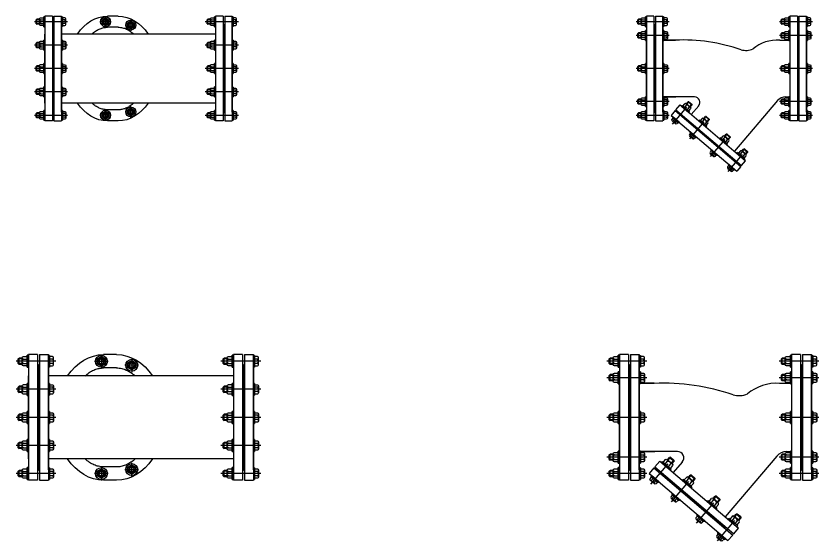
# Model space of a CAD drawing. Header units: millimetres. Extents: x 1218 to 72853, y -34712 to 16286.
# Drawn here: x 60532 to 62160, y 11433 to 12500 of the extents above; entities that cross this region are included whole.
import ezdxf

# ---------------------------------------------------------------- set-up
doc = ezdxf.new("R2010")
doc.units = ezdxf.units.MM
doc.styles.get("Standard").update_dxf_attribs({"font": 'arial.ttf'})

# ---------------------------------------------------------------- blocks, each defined once
blk = doc.blocks.new('bulong M20')
for p, q in [((25876.5, -5633.2, 1381.5), (25876.5, -5642.3, 1381.5)), ((25902.6, -5629.3, 1381.5), (25880.4, -5629.3, 1381.5)), ((25906.5, -5642.3, 1381.5), (25906.5, -5633.2, 1381.5)), ((25872.5, -5642.3, 1381.5), (25910.5, -5642.3, 1381.5)), ((25872.5, -5646.3, 1381.5), (25872.5, -5642.3, 1381.5)), ((25910.5, -5642.3, 1381.5), (25872.5, -5642.3, 1381.5)), ((25910.5, -5646.3, 1381.5), (25872.5, -5646.3, 1381.5)), ((25910.5, -5642.3, 1381.5), (25910.5, -5646.3, 1381.5))]:
    blk.add_line(p, q)
at = {"elevation": 1381.5}
for points in [[(25884.5, -5633.2), (25884.5, -5642.3)], [(25898.5, -5633.2), (25898.5, -5642.3)]]:
    blk.add_lwpolyline(points, dxfattribs=at)
for centre, radius, start, end in [((25880.5, -5633.3, 1381.5), 4, 0.2478, 179.7522), ((25891.5, -5637.4, 1381.5), 8.14, 30.7312, 149.2688), ((25902.5, -5633.3, 1381.5), 4, 0.2478, 179.7522)]:
    blk.add_arc(centre, radius, start, end)
blk = doc.blocks.new('dai oc M20')
for p, q in [((25872.5, -5702.3, 1381.5), (25872.5, -5698.3, 1381.5)), ((25872.5, -5698.3, 1381.5), (25910.5, -5698.3, 1381.5)), ((25872.5, -5702.3, 1381.5), (25910.5, -5702.3, 1381.5)), ((25876.5, -5702.3, 1381.5), (25876.5, -5714.3, 1381.5)), ((25906.5, -5714.3, 1381.5), (25906.5, -5702.3, 1381.5)), ((25910.5, -5698.3, 1381.5), (25910.5, -5702.3, 1381.5)), ((25880.4, -5718.3, 1381.5), (25902.6, -5718.3, 1381.5)), ((25881.5, -5718.3, 1381.5), (25881.5, -5728.3, 1381.5)), ((25881.5, -5728.3, 1381.5), (25901.5, -5728.3, 1381.5)), ((25884, -5730.8, 1381.5), (25881.5, -5728.3, 1381.5)), ((25884, -5718.3, 1381.5), (25884, -5730.8, 1381.5)), ((25884, -5730.8, 1381.5), (25899, -5730.8, 1381.5)), ((25899, -5718.3, 1381.5), (25899, -5730.8, 1381.5)), ((25899, -5730.8, 1381.5), (25901.5, -5728.3, 1381.5)), ((25901.5, -5718.3, 1381.5), (25901.5, -5728.3, 1381.5))]:
    blk.add_line(p, q)
at = {"elevation": 1381.5}
for points in [[(25884.5, -5714.3), (25884.5, -5702.3)], [(25898.5, -5714.3), (25898.5, -5702.3)]]:
    blk.add_lwpolyline(points, dxfattribs=at)
for centre, radius, start, end in [((25880.5, -5714.3, 1381.5), 4, 180.2478, 359.7522), ((25891.5, -5710.1, 1381.5), 8.14, 210.7312, 329.2688), ((25902.5, -5714.3, 1381.5), 4, 180.2478, 359.7522)]:
    blk.add_arc(centre, radius, start, end)
blk = doc.blocks.new('LOCY-FRONT-DN125 PCCC')
for p, q in [((-189.9, 106.2), (-189.9, -106.3)), ((-174.7, 106.2), (-189.9, 106.2)), ((-174.7, 106.2), (-174.7, -106.3)), ((-171.6, 106.2), (-171.6, -106.3)), ((-171.6, 106.2), (-156.4, 106.2)), ((-156.4, 106.2), (-156.4, -106.3)), ((-66.8, 106.4), (-66.8, 83.2)), ((-41.2, 106.2), (-63, 106.2)), ((-15.6, 99.8), (-15.6, 76.6)), ((156.4, 106.2), (156.4, -106.3)), ((171.6, 106.2), (156.4, 106.2)), ((171.6, 106.2), (171.6, -106.3)), ((174.7, 106.2), (174.7, -106.3)), ((174.7, 106.2), (189.9, 106.2)), ((189.9, 106.2), (189.9, -106.3)), ((-143.8, 95), (-211, 95)), ((-173.1, 88.4), (-174.7, 90)), ((-173.1, 88.4), (-171.6, 90)), ((-173.1, -88.4), (-173.1, 88.4)), ((-173.1, -88.4), (-173.1, 88.4)), ((-173.1, 83.7), (-173.1, -83.7)), ((-173.1, 83.7), (-173.1, -83.7)), ((-156.4, -88.4), (-156.4, 88.4)), ((-55.2, 94.8), (-78.4, 94.8)), ((-41.2, 83.7), (-63, 83.7)), ((-4, 88.2), (-27.2, 88.2)), ((202.5, 95), (135.3, 95)), ((173.1, 88.4), (171.6, 90)), ((173.1, 88.4), (174.7, 90)), ((173.1, -88.4), (173.1, 88.4)), ((173.1, -88.4), (173.1, 88.4)), ((173.1, 83.7), (173.1, -83.7)), ((173.1, 83.7), (173.1, -83.7)), ((189.9, -88.4), (189.9, 88.4)), ((-189.9, -70), (-189.9, 70)), ((-189.9, -69.9), (-189.9, 69.9)), ((156.4, 70), (-156.4, 70)), ((189.9, 70), (189.9, -70)), ((189.9, -70), (189.9, 70)), ((-143.8, 47.5), (-211, 47.5)), ((202.5, 47.5), (135.3, 47.5)), ((-143.8, 0), (-211, 0)), ((202.5, 0), (135.3, 0)), ((-143.8, -47.5), (-211, -47.5)), ((202.5, -47.5), (135.3, -47.5)), ((156.4, -70), (-156.4, -70)), ((-15.6, -99.8), (-15.6, -76.6)), ((-143.8, -95), (-211, -95)), ((-173.1, -88.4), (-174.7, -90)), ((-173.1, -88.4), (-171.6, -90)), ((-55.2, -94.8), (-78.4, -94.8)), ((-66.8, -83.2), (-66.8, -106.4)), ((-41.2, -83.7), (-63, -83.7)), ((-27.2, -88.2), (-4, -88.2)), ((202.5, -95), (135.3, -95)), ((173.1, -88.4), (171.6, -90)), ((173.1, -88.4), (174.7, -90)), ((-174.7, -106.3), (-189.9, -106.3)), ((-171.6, -106.3), (-156.4, -106.3)), ((-41.2, -106.3), (-63, -106.3)), ((171.6, -106.3), (156.4, -106.3)), ((174.7, -106.3), (189.9, -106.3))]:
    blk.add_line(p, q)
for points in [[(-73.7, 98.8), (-66.8, 102.8), (-59.9, 98.8), (-59.9, 90.8), (-66.8, 86.8), (-73.7, 90.8)], [(-22.5, 92.2), (-15.6, 96.2), (-8.7, 92.2), (-8.7, 84.2), (-15.6, 80.2), (-22.5, 84.2)], [(-8.7, -92.2), (-15.6, -96.2), (-22.5, -92.2), (-22.5, -84.2), (-15.6, -80.2), (-8.7, -84.2)], [(-73.7, -90.8), (-66.8, -86.8), (-59.9, -90.8), (-59.9, -98.8), (-66.8, -102.8), (-73.7, -98.8)]]:
    blk.add_lwpolyline(points, close=True)
for centre, radius in [((-66.8, 94.8), 10.1), ((-66.8, 94.8), 6.91), ((-66.8, 94.8), 5.32), ((-66.8, 94.8), 3.99), ((-15.6, 88.2), 10.1), ((-15.6, 88.2), 6.91), ((-15.6, 88.2), 5.32), ((-15.6, 88.2), 3.99), ((-15.6, -88.2), 10.1), ((-15.6, -88.2), 6.91), ((-66.8, -94.8), 10.1), ((-66.8, -94.8), 6.91), ((-66.8, -94.8), 5.32), ((-66.8, -94.8), 3.99), ((-15.6, -88.2), 5.32), ((-15.6, -88.2), 3.99)]:
    blk.add_circle(centre, radius)
at = {"extrusion": (0, 0, -1)}
for centre, start_param, end_param in [((-63, 0), -0.850963, 0), ((-41.2, 0), 0, 0.850963), ((-63, 0), 3.141593, 3.992556), ((-41.2, 0), 2.29063, 3.141593)]:
    blk.add_ellipse(centre, major_axis=(0, 106.2), ratio=0.76157, start_param=start_param, end_param=end_param, dxfattribs=at)
for points, knots in [([(-94.5, 70), (-92.2, 72.2), (-89.8, 74.1), (-84.9, 77.5), (-82.4, 78.8), (-77.3, 81.1), (-74.8, 82), (-69.8, 83.2), (-67.3, 83.5), (-64.2, 83.7), (-63.6, 83.7), (-63, 83.7)], [8.8054826, 8.8054826, 8.8054826, 8.8054826, 8.949668, 8.949668, 9.0962633, 9.0962633, 9.2428587, 9.2428587, 9.389454, 9.389454, 9.424778, 9.424778, 9.424778, 9.424778]), ([(-41.2, 83.7), (-38.2, 83.7), (-35.2, 83.3), (-29.7, 82.1), (-27.2, 81.2), (-22.2, 79), (-19.7, 77.7), (-14.7, 74.4), (-12.3, 72.5), (-9.8, 70.2), (-9.7, 70.1), (-9.7, 70)], [3.1415927, 3.1415927, 3.1415927, 3.1415927, 3.3159549, 3.3159549, 3.4625502, 3.4625502, 3.6091455, 3.6091455, 3.7557409, 3.7557409, 3.7608879, 3.7608879, 3.7608879, 3.7608879]), ([(-63, -83.7), (-65.9, -83.7), (-68.9, -83.3), (-74.4, -82.1), (-77, -81.2), (-82, -79), (-84.5, -77.7), (-89.4, -74.4), (-91.9, -72.5), (-94.3, -70.2), (-94.4, -70.1), (-94.5, -70)], [6.2831853, 6.2831853, 6.2831853, 6.2831853, 6.4575475, 6.4575475, 6.6041429, 6.6041429, 6.7507382, 6.7507382, 6.8973335, 6.8973335, 6.9024806, 6.9024806, 6.9024806, 6.9024806]), ([(-9.7, -70), (-12, -72.2), (-14.4, -74.1), (-19.3, -77.5), (-21.8, -78.8), (-26.8, -81.1), (-29.3, -82), (-34.4, -83.2), (-36.9, -83.5), (-40, -83.7), (-40.6, -83.7), (-41.2, -83.7)], [5.6638899, 5.6638899, 5.6638899, 5.6638899, 5.8080754, 5.8080754, 5.9546707, 5.9546707, 6.101266, 6.101266, 6.2478613, 6.2478613, 6.2831853, 6.2831853, 6.2831853, 6.2831853])]:
    blk.add_open_spline(points, degree=3, knots=knots)
at = {"extrusion": (0, 0, -1), "rotation": 90}
for name, p, xscale, yscale, zscale in [('dai oc M20', (-2839.8, -13671.2, 734.5), 0.5316872422758893, 0.5316872422758893, -0.5316872422666665), ('dai oc M20', (-3186, -13671.2, 734.5), 0.5316872422758893, 0.5316872422758893, -0.5316872422666665), ('dai oc M20', (-2839.8, -13718.7, 734.5), 0.5316872422758893, 0.5316872422758893, -0.5316872422666665), ('bulong M20', (-2806.2, -13537.6, 724.9), 0.5246913575001599, 0.5246913575001599, -0.5246913575), ('dai oc M20', (-3186, -13718.7, 734.5), 0.5316872422758893, 0.5316872422758893, -0.5316872422666665), ('bulong M20', (-3152.5, -13537.6, 724.9), 0.5246913575001599, 0.5246913575001599, -0.5246913575), ('dai oc M20', (-2839.8, -13766.2, 734.5), 0.5316872422758893, 0.5316872422758893, -0.5316872422666665), ('bulong M20', (-2806.2, -13585.1, 724.9), 0.5246913575001599, 0.5246913575001599, -0.5246913575), ('dai oc M20', (-3186, -13766.2, 734.5), 0.5316872422758893, 0.5316872422758893, -0.5316872422666665), ('bulong M20', (-3152.5, -13585.1, 724.9), 0.5246913575001599, 0.5246913575001599, -0.5246913575), ('dai oc M20', (-2839.8, -13813.7, 734.5), 0.5316872422758893, 0.5316872422758893, -0.5316872422666665), ('bulong M20', (-2806.2, -13632.6, 724.9), 0.5246913575001599, 0.5246913575001599, -0.5246913575), ('dai oc M20', (-3186, -13813.7, 734.5), 0.5316872422758893, 0.5316872422758893, -0.5316872422666665), ('bulong M20', (-3152.5, -13632.6, 724.9), 0.5246913575001599, 0.5246913575001599, -0.5246913575), ('dai oc M20', (-2839.8, -13861.2, 734.5), 0.5316872422758893, 0.5316872422758893, -0.5316872422666665), ('bulong M20', (-2806.2, -13680, 724.9), 0.5246913575001599, 0.5246913575001599, -0.5246913575), ('dai oc M20', (-3186, -13861.2, 734.5), 0.5316872422758893, 0.5316872422758893, -0.5316872422666665), ('bulong M20', (-3152.5, -13680, 724.9), 0.5246913575001599, 0.5246913575001599, -0.5246913575)]:
    blk.add_blockref(name, p, dxfattribs=dict(at, xscale=xscale, yscale=yscale, zscale=zscale))
at = {"xscale": 0.5246913575001599, "yscale": 0.5246913575001599, "zscale": 0.5246913575001599, "rotation": 270}
for p in [(2806.2, 13680, -724.9), (3152.5, 13680, -724.9)]:
    blk.add_blockref('bulong M20', p, dxfattribs=at)
at = {"flags": 1}
for p in [(-189.9, 0), (189.9, 0)]:
    blk.add_attdef('AMC', p, '', height=0.5, dxfattribs=at)
blk = doc.blocks.new('LOCY-FRONT-DN150 PCCC')
for p, q in [((-172.5, 114), (-253.2, 114)), ((-227.9, 127.5), (-227.9, -127.5)), ((-209.7, 127.5), (-227.9, 127.5)), ((-209.7, 127.5), (-209.7, -127.5)), ((-205.9, 127.5), (-205.9, -127.5)), ((-205.9, 127.5), (-187.6, 127.5)), ((-187.6, 127.5), (-187.6, -127.5)), ((-80.2, 127.7), (-80.2, 99.9)), ((-49.4, 127.5), (-75.6, 127.5)), ((-18.7, 119.8), (-18.7, 92)), ((243, 114), (162.3, 114)), ((187.6, 127.5), (187.6, -127.5)), ((205.9, 127.5), (187.6, 127.5)), ((205.9, 127.5), (205.9, -127.5)), ((209.7, 127.5), (209.7, -127.5)), ((209.7, 127.5), (227.9, 127.5)), ((227.9, 127.5), (227.9, -127.5)), ((-207.8, 106.1), (-209.7, 108)), ((-207.8, 106.1), (-205.9, 108)), ((-207.8, -106.1), (-207.8, 106.1)), ((-207.8, -106.1), (-207.8, 106.1)), ((-207.8, 100.4), (-207.8, -100.4)), ((-207.8, 100.4), (-207.8, -100.4)), ((-187.6, -106.1), (-187.6, 106.1)), ((-66.3, 113.8), (-94.1, 113.8)), ((-49.4, 100.4), (-75.6, 100.4)), ((-4.8, 105.9), (-32.6, 105.9)), ((207.8, 106.1), (205.9, 108)), ((207.8, 106.1), (209.7, 108)), ((207.8, -106.1), (207.8, 106.1)), ((207.8, -106.1), (207.8, 106.1)), ((207.8, 100.4), (207.8, -100.4)), ((207.8, 100.4), (207.8, -100.4)), ((227.9, -106.1), (227.9, 106.1)), ((-227.9, -84.1), (-227.9, 84.1)), ((-227.9, -82.6), (-227.9, 82.6)), ((187.6, 84.1), (-187.6, 84.1)), ((227.9, 84.1), (227.9, -84.1)), ((227.9, -84.1), (227.9, 84.1)), ((-172.5, 57), (-253.2, 57)), ((243, 57), (162.3, 57)), ((-172.5, 0), (-253.2, 0)), ((243, 0), (162.3, 0)), ((-172.5, -57), (-253.2, -57)), ((243, -57), (162.3, -57)), ((187.6, -84.1), (-187.6, -84.1)), ((-18.7, -119.8), (-18.7, -92)), ((-207.8, -106.1), (-209.7, -108)), ((-207.8, -106.1), (-205.9, -108)), ((-66.3, -113.8), (-94.1, -113.8)), ((-80.2, -99.8), (-80.2, -127.7)), ((-49.4, -100.4), (-75.6, -100.4)), ((-32.6, -105.9), (-4.8, -105.9)), ((207.8, -106.1), (205.9, -108)), ((207.8, -106.1), (209.7, -108)), ((-172.5, -114), (-253.2, -114)), ((-209.7, -127.5), (-227.9, -127.5)), ((-205.9, -127.5), (-187.6, -127.5)), ((-49.4, -127.5), (-75.6, -127.5)), ((243, -114), (162.3, -114)), ((205.9, -127.5), (187.6, -127.5)), ((209.7, -127.5), (227.9, -127.5))]:
    blk.add_line(p, q)
for points in [[(-88.5, 118.6), (-80.2, 123.4), (-71.9, 118.6), (-71.9, 109), (-80.2, 104.2), (-88.5, 109)], [(-27, 110.7), (-18.7, 115.4), (-10.4, 110.7), (-10.4, 101.1), (-18.7, 96.3), (-27, 101.1)], [(-10.4, -110.7), (-18.7, -115.4), (-27, -110.7), (-27, -101.1), (-18.7, -96.3), (-10.4, -101.1)], [(-88.5, -109), (-80.2, -104.2), (-71.9, -109), (-71.9, -118.6), (-80.2, -123.4), (-88.5, -118.6)]]:
    blk.add_lwpolyline(points, close=True)
for centre, radius in [((-80.2, 113.8), 12.1), ((-80.2, 113.8), 8.29), ((-80.2, 113.8), 6.38), ((-80.2, 113.8), 4.79), ((-18.7, 105.9), 12.1), ((-18.7, 105.9), 8.29), ((-18.7, 105.9), 6.38), ((-18.7, 105.9), 4.79), ((-18.7, -105.9), 12.1), ((-18.7, -105.9), 8.29), ((-80.2, -113.8), 12.1), ((-80.2, -113.8), 8.29), ((-80.2, -113.8), 6.38), ((-80.2, -113.8), 4.79), ((-18.7, -105.9), 6.38), ((-18.7, -105.9), 4.79)]:
    blk.add_circle(centre, radius)
at = {"extrusion": (0, 0, -1)}
for centre, start_param, end_param in [((-75.6, 0), -0.850963, 0), ((-49.4, 0), 0, 0.850963), ((-75.6, 0), 3.141593, 3.992556), ((-49.4, 0), 2.29063, 3.141593)]:
    blk.add_ellipse(centre, major_axis=(0, 127.5), ratio=0.76157, start_param=start_param, end_param=end_param, dxfattribs=at)
for points, knots in [([(-113.4, 84.1), (-110.6, 86.7), (-107.7, 89), (-101.9, 92.9), (-98.8, 94.6), (-92.8, 97.3), (-89.8, 98.4), (-83.8, 99.8), (-80.7, 100.2), (-77, 100.4), (-76.3, 100.4), (-75.6, 100.4)], [8.8054826, 8.8054826, 8.8054826, 8.8054826, 8.949668, 8.949668, 9.0962633, 9.0962633, 9.2428587, 9.2428587, 9.389454, 9.389454, 9.424778, 9.424778, 9.424778, 9.424778]), ([(-49.4, 100.4), (-45.9, 100.4), (-42.3, 100), (-35.7, 98.5), (-32.7, 97.5), (-26.6, 94.9), (-23.6, 93.2), (-17.7, 89.3), (-14.7, 87), (-11.8, 84.2), (-11.7, 84.1), (-11.6, 84.1)], [3.1415927, 3.1415927, 3.1415927, 3.1415927, 3.3159549, 3.3159549, 3.4625502, 3.4625502, 3.6091455, 3.6091455, 3.7557409, 3.7557409, 3.7608879, 3.7608879, 3.7608879, 3.7608879]), ([(-75.6, -100.4), (-79.1, -100.4), (-82.7, -100), (-89.3, -98.5), (-92.3, -97.5), (-98.4, -94.9), (-101.4, -93.2), (-107.3, -89.3), (-110.3, -87), (-113.2, -84.2), (-113.3, -84.1), (-113.4, -84.1)], [6.2831853, 6.2831853, 6.2831853, 6.2831853, 6.4575475, 6.4575475, 6.6041429, 6.6041429, 6.7507382, 6.7507382, 6.8973335, 6.8973335, 6.9024806, 6.9024806, 6.9024806, 6.9024806]), ([(-11.6, -84.1), (-14.4, -86.7), (-17.3, -89), (-23.1, -92.9), (-26.2, -94.6), (-32.2, -97.3), (-35.2, -98.4), (-41.2, -99.8), (-44.3, -100.2), (-48, -100.4), (-48.7, -100.4), (-49.4, -100.4)], [5.6638899, 5.6638899, 5.6638899, 5.6638899, 5.8080754, 5.8080754, 5.9546707, 5.9546707, 6.101266, 6.101266, 6.2478613, 6.2478613, 6.2831853, 6.2831853, 6.2831853, 6.2831853])]:
    blk.add_open_spline(points, degree=3, knots=knots)
at = {"extrusion": (0, 0, -1), "rotation": 90}
for name, p, xscale, yscale, zscale in [('dai oc M20', (-3407.7, -16405.5, 881.4), 0.6380246907310672, 0.6380246907310672, -0.6380246907199999), ('dai oc M20', (-3823.3, -16405.5, 881.4), 0.6380246907310672, 0.6380246907310672, -0.6380246907199999), ('dai oc M20', (-3407.7, -16462.5, 881.4), 0.6380246907310672, 0.6380246907310672, -0.6380246907199999), ('bulong M20', (-3367.4, -16245.1, 869.8), 0.6296296290001919, 0.6296296290001919, -0.629629629), ('dai oc M20', (-3823.3, -16462.5, 881.4), 0.6380246907310672, 0.6380246907310672, -0.6380246907199999), ('bulong M20', (-3783, -16245.1, 869.8), 0.6296296290001919, 0.6296296290001919, -0.629629629), ('dai oc M20', (-3407.7, -16519.4, 881.4), 0.6380246907310672, 0.6380246907310672, -0.6380246907199999), ('bulong M20', (-3367.4, -16302.1, 869.8), 0.6296296290001919, 0.6296296290001919, -0.629629629), ('dai oc M20', (-3823.3, -16519.4, 881.4), 0.6380246907310672, 0.6380246907310672, -0.6380246907199999), ('bulong M20', (-3783, -16302.1, 869.8), 0.6296296290001919, 0.6296296290001919, -0.629629629), ('dai oc M20', (-3407.7, -16576.4, 881.4), 0.6380246907310672, 0.6380246907310672, -0.6380246907199999), ('bulong M20', (-3367.4, -16359.1, 869.8), 0.6296296290001919, 0.6296296290001919, -0.629629629), ('dai oc M20', (-3823.3, -16576.4, 881.4), 0.6380246907310672, 0.6380246907310672, -0.6380246907199999), ('bulong M20', (-3783, -16359.1, 869.8), 0.6296296290001919, 0.6296296290001919, -0.629629629), ('dai oc M20', (-3407.7, -16633.4, 881.4), 0.6380246907310672, 0.6380246907310672, -0.6380246907199999), ('bulong M20', (-3367.4, -16416, 869.8), 0.6296296290001919, 0.6296296290001919, -0.629629629), ('dai oc M20', (-3823.3, -16633.4, 881.4), 0.6380246907310672, 0.6380246907310672, -0.6380246907199999), ('bulong M20', (-3783, -16416, 869.8), 0.6296296290001919, 0.6296296290001919, -0.629629629)]:
    blk.add_blockref(name, p, dxfattribs=dict(at, xscale=xscale, yscale=yscale, zscale=zscale))
at = {"xscale": 0.6296296290001919, "yscale": 0.6296296290001919, "zscale": 0.6296296290001919, "rotation": 270}
for p in [(3367.4, 16416, -869.8), (3783, 16416, -869.8)]:
    blk.add_blockref('bulong M20', p, dxfattribs=at)
at = {"flags": 1}
for p in [(-227.9, 0), (227.9, 0)]:
    blk.add_attdef('AMC', p, '', height=0.5, dxfattribs=at)
blk = doc.blocks.new('LOCY-DN125 PCCC')
for p, q in [((-162.2, 106.2), (-162.2, -106.2)), ((-147, 106.2), (-162.2, 106.2)), ((-147, 106.2), (-147, -106.2)), ((-143.9, 106.2), (-143.9, -106.2)), ((-143.9, 106.2), (-128.6, 106.2)), ((-128.6, 106.2), (-128.6, -106.2)), ((128.6, 106.2), (128.6, -106.2)), ((143.9, 106.2), (128.6, 106.2)), ((143.9, 106.2), (143.9, -106.2)), ((147, 106.2), (147, -106.2)), ((147, 106.2), (162.2, 106.2)), ((162.2, 106.2), (162.2, -106.2)), ((-116, 95), (-183.3, 95)), ((-145.4, 88.4), (-147, 90)), ((-145.4, 88.4), (-143.9, 90)), ((-145.4, -88.4), (-145.4, 88.4)), ((-145.4, -88.4), (-145.4, 88.4)), ((-145.4, 83.7), (-145.4, -83.7)), ((-145.4, 83.7), (-145.4, -83.7)), ((-128.6, -88.4), (-128.6, 88.4)), ((174.8, 95), (107.5, 95)), ((145.4, 88.4), (143.9, 90)), ((145.4, 88.4), (147, 90)), ((145.4, -88.4), (145.4, 88.4)), ((145.4, -88.4), (145.4, 88.4)), ((145.4, 83.7), (145.4, -83.7)), ((145.4, 83.7), (145.4, -83.7)), ((162.2, -88.4), (162.2, 88.4)), ((-116, 67.2), (-183.3, 67.2)), ((-162.2, -69.9), (-162.2, 69.9)), ((174.8, 67.2), (107.5, 67.2)), ((-103.4, 57.6), (-128.6, 57.6)), ((-128.6, 57.6), (-103.4, 57.6)), ((108, 57.6), (128.6, 57.6)), ((-116, 0), (-183.3, 0)), ((-118.3, 0), (-173.6, 0)), ((174.8, 0), (107.5, 0)), ((-64.5, -57.6), (-128.6, -57.6)), ((-128.6, -57.6), (-102.3, -57.6)), ((120.2, -57.6), (128.6, -57.6)), ((-116, -67.2), (-183.3, -67.2)), ((-109.4, -112.6), (-80.1, -78.2)), ((-102.3, -83.5), (-94.1, -74)), ((-94.1, -74), (39, -187.3)), ((-56.2, -75.4), (-71.5, -93.3)), ((103.8, -65.2), (16.3, -168)), ((174.8, -67.2), (107.5, -67.2)), ((-116, -95), (-183.3, -95)), ((-145.4, -88.4), (-147, -90)), ((-145.4, -88.4), (-143.9, -90)), ((-103.9, -85.5), (-112, -95)), ((-112, -95), (21.1, -208.3)), ((-103.9, -85.5), (29.2, -198.8)), ((-102.3, -83.5), (30.9, -196.8)), ((-89, -96.6), (-90.8, -96.7)), ((-89, -96.6), (-89.1, -94.7)), ((-89, -96.6), (15.9, -185.8)), ((-89, -96.6), (15.9, -185.8)), ((174.8, -95), (107.5, -95)), ((145.4, -88.4), (143.9, -90)), ((145.4, -88.4), (147, -90)), ((-147, -106.2), (-162.2, -106.2)), ((-143.9, -106.2), (-128.6, -106.2)), ((-74.1, -142.7), (-44.9, -108.3)), ((-74.1, -142.7), (-44.9, -108.3)), ((143.9, -106.2), (128.6, -106.2)), ((147, -106.2), (162.2, -106.2)), ((-32, -178.6), (-2.7, -144.1)), ((-32, -178.6), (-2.7, -144.1)), ((3.3, -208.6), (32.6, -174.2)), ((15.9, -185.8), (17.7, -185.7)), ((15.9, -185.8), (16.1, -187.6)), ((30.9, -196.8), (39, -187.3)), ((29.2, -198.8), (21.1, -208.3))]:
    blk.add_line(p, q)
for centre, radius, start, end in [((-88.7, -307.4), 365.3, 71.1069, 92.3071), ((103.4, -19.1), 76.8, 86.5147, 130.0165), ((39.7, 72.6), 35.8, 253.6895, 293.559), ((-64.5, -68.4), 10.8, 319.6028, 90), ((120.2, -79.2), 21.6, 90, 139.6028)]:
    blk.add_arc(centre, radius, start, end)
at = {"extrusion": (0, 0, -1)}
for name, p, xscale, yscale, zscale, rotation in [('dai oc M20', (-2867.5, -13671.2, 734.5), 0.5316872422710188, 0.5316872422710188, -0.5316872422695935, 90), ('dai oc M20', (-3158.3, -13671.2, 734.5), 0.5316872422710188, 0.5316872422710188, -0.5316872422695935, 90), ('dai oc M20', (-2867.5, -13699, 734.5), 0.5316872422710188, 0.5316872422710188, -0.5316872422695935, 90), ('bulong M20', (-2833.9, -13517.9, 724.9), 0.5246913575028884, 0.5246913575028884, -0.5246913575028884, 90), ('dai oc M20', (-3158.3, -13699, 734.5), 0.5316872422710188, 0.5316872422710188, -0.5316872422695935, 90), ('bulong M20', (-3124.8, -13517.9, 724.9), 0.5246913575028884, 0.5246913575028884, -0.5246913575028884, 90), ('dai oc M20', (-2867.5, -13766.2, 734.5), 0.5316872422710188, 0.5316872422710188, -0.5316872422695935, 90), ('bulong M20', (-2833.9, -13585.1, 724.9), 0.5246913575028884, 0.5246913575028884, -0.5246913575028884, 90), ('dai oc M20', (-3158.3, -13766.2, 734.5), 0.5316872422710188, 0.5316872422710188, -0.5316872422695935, 90), ('bulong M20', (-3124.8, -13585.1, 724.9), 0.5246913575028884, 0.5246913575028884, -0.5246913575028884, 90), ('dai oc M20', (-2867.5, -13833.4, 734.5), 0.5316872422710188, 0.5316872422710188, -0.5316872422695935, 90), ('bulong M20', (-2833.9, -13652.2, 724.9), 0.5246913575028884, 0.5246913575028884, -0.5246913575028884, 90), ('dai oc M20', (12211.2, 6361.5, 715.6), 0.5180134675052954, 0.5180134675052954, -0.5180134674983062, 220.3971965352956), ('dai oc M20', (-3158.3, -13833.4, 734.5), 0.5316872422710188, 0.5316872422710188, -0.5316872422695935, 90), ('bulong M20', (-3124.8, -13652.2, 724.9), 0.5246913575028884, 0.5246913575028884, -0.5246913575028884, 90), ('dai oc M20', (-2867.5, -13861.2, 734.5), 0.5316872422710188, 0.5316872422710188, -0.5316872422695935, 90), ('bulong M20', (-2833.9, -13680, 724.9), 0.5246913575028884, 0.5246913575028884, -0.5246913575028884, 90), ('dai oc M20', (-3158.3, -13861.2, 734.5), 0.5316872422710188, 0.5316872422710188, -0.5316872422695935, 90), ('bulong M20', (-3124.8, -13680, 724.9), 0.5246913575028884, 0.5246913575028884, -0.5246913575028884, 90), ('bulong M20', (10193.4, 5283.5, 596.4), 0.4316778895811485, 0.4316778895811485, -0.4316778895819218, 220.3971965342666)]:
    blk.add_blockref(name, p, dxfattribs=dict(at, xscale=xscale, yscale=yscale, zscale=zscale, rotation=rotation))
for name, p, xscale, yscale, zscale, rotation in [('bulong M20', (2833.9, 13680, -724.9), 0.5246913575028884, 0.5246913575028884, 0.5246913575028884, 270), ('bulong M20', (3124.8, 13680, -724.9), 0.5246913575028884, 0.5246913575028884, 0.5246913575028884, 270), ('dai oc M20', (8252.6, -11052.9, -715.6), 0.5180134675052954, 0.5180134675052954, 0.5180134675052954, 139.6028034647044), ('bulong M20', (6865.7, -9233.5, -596.4), 0.4316778895860968, 0.4316778895860968, 0.4316778895860968, 139.6028034649617), ('dai oc M20', (8294.8, -11088.8, -715.6), 0.5180134675052954, 0.5180134675052954, 0.5180134675052954, 139.6028034647044), ('dai oc M20', (8330.1, -11118.8, -715.6), 0.5180134675052954, 0.5180134675052954, 0.5180134675052954, 139.6028034647044), ('bulong M20', (6907.9, -9269.4, -596.4), 0.4316778895860968, 0.4316778895860968, 0.4316778895860968, 139.6028034649617), ('bulong M20', (6943.2, -9299.4, -596.4), 0.4316778895860968, 0.4316778895860968, 0.4316778895860968, 139.6028034649617)]:
    blk.add_blockref(name, p, dxfattribs=dict(xscale=xscale, yscale=yscale, zscale=zscale, rotation=rotation))
at = {"flags": 1}
for p in [(-162.2, 0), (162.2, 0)]:
    blk.add_attdef('AMC', p, '', height=0.5, dxfattribs=at)
blk = doc.blocks.new('LOCY-DN150 PCCC')
for p, q in [((-139.2, 114), (-220, 114)), ((-194.7, 127.5), (-194.7, -127.5)), ((-176.4, 127.5), (-194.7, 127.5)), ((-176.4, 127.5), (-176.4, -127.5)), ((-172.6, 127.5), (-172.6, -127.5)), ((-172.6, 127.5), (-154.4, 127.5)), ((-154.4, 127.5), (-154.4, -127.5)), ((209.8, 114), (129.1, 114)), ((154.4, 127.5), (154.4, -127.5)), ((172.6, 127.5), (154.4, 127.5)), ((172.6, 127.5), (172.6, -127.5)), ((176.4, 127.5), (176.4, -127.5)), ((176.4, 127.5), (194.7, 127.5)), ((194.7, 127.5), (194.7, -127.5)), ((-174.5, 106.1), (-176.4, 108)), ((-174.5, 106.1), (-172.6, 108)), ((-174.5, -106.1), (-174.5, 106.1)), ((-174.5, -106.1), (-174.5, 106.1)), ((-174.5, 100.4), (-174.5, -100.4)), ((-174.5, 100.4), (-174.5, -100.4)), ((-154.4, -106.1), (-154.4, 106.1)), ((174.5, 106.1), (172.6, 108)), ((174.5, 106.1), (176.4, 108)), ((174.5, -106.1), (174.5, 106.1)), ((174.5, -106.1), (174.5, 106.1)), ((174.5, 100.4), (174.5, -100.4)), ((174.5, 100.4), (174.5, -100.4)), ((194.7, -106.1), (194.7, 106.1)), ((-194.7, -82.6), (-194.7, 82.6)), ((-139.2, 80.6), (-220, 80.6)), ((-124, 69.2), (-154.4, 69.2)), ((-154.4, 69.2), (-124, 69.2)), ((209.8, 80.6), (129.1, 80.6)), ((129.7, 69.2), (154.4, 69.2)), ((-139.2, 0), (-220, 0)), ((-141.9, 0), (-208.3, 0)), ((209.8, 0), (129.1, 0)), ((-139.2, -80.6), (-220, -80.6)), ((-77.3, -69.2), (-154.4, -69.2)), ((-154.4, -69.2), (-122.8, -69.2)), ((124.5, -78.3), (19.6, -201.6)), ((209.8, -80.6), (129.1, -80.6)), ((144.3, -69.2), (154.4, -69.2)), ((-131.3, -135.2), (-96.2, -93.9)), ((-122.7, -100.2), (-113, -88.8)), ((-113, -88.8), (46.8, -224.8)), ((-67.5, -90.5), (-85.8, -112)), ((-174.5, -106.1), (-176.4, -108)), ((-174.5, -106.1), (-172.6, -108)), ((-124.7, -102.6), (-134.5, -114.1)), ((-124.7, -102.6), (35, -238.6)), ((-122.7, -100.2), (37.1, -236.2)), ((-106.8, -115.9), (-106.9, -113.7)), ((174.5, -106.1), (172.6, -108)), ((174.5, -106.1), (176.4, -108)), ((-139.2, -114), (-220, -114)), ((-176.4, -127.5), (-194.7, -127.5)), ((-172.6, -127.5), (-154.4, -127.5)), ((-134.5, -114.1), (25.3, -250)), ((-106.8, -115.9), (-108.9, -116)), ((-106.8, -115.9), (19.1, -223)), ((-106.8, -115.9), (19.1, -223)), ((-89, -171.2), (-53.8, -129.9)), ((-89, -171.2), (-53.8, -129.9)), ((209.8, -114), (129.1, -114)), ((172.6, -127.5), (154.4, -127.5)), ((176.4, -127.5), (194.7, -127.5)), ((-38.4, -214.3), (-3.2, -173)), ((-38.4, -214.3), (-3.2, -173)), ((4, -250.3), (39.1, -209)), ((19.1, -223), (21.3, -222.8)), ((19.1, -223), (19.3, -225.1)), ((37.1, -236.2), (46.8, -224.8)), ((35, -238.6), (25.3, -250))]:
    blk.add_line(p, q)
for centre, radius, start, end in [((-106.4, -368.9), 438.4, 71.1069, 92.3071), ((124.1, -22.9), 92.2, 86.5147, 130.0165), ((47.6, 87.1), 42.9, 253.6895, 293.559), ((-77.3, -82.1), 13, 319.6028, 90), ((144.3, -95.1), 25.9, 90, 139.6028)]:
    blk.add_arc(centre, radius, start, end)
at = {"extrusion": (0, 0, -1)}
for name, p, xscale, yscale, zscale, rotation in [('dai oc M20', (-3441, -16405.5, 881.4), 0.638024690723748, 0.638024690723748, -0.6380246907220376, 90), ('dai oc M20', (-3790, -16405.5, 881.4), 0.638024690723748, 0.638024690723748, -0.6380246907220376, 90), ('dai oc M20', (-3441, -16438.9, 881.4), 0.638024690723748, 0.638024690723748, -0.6380246907220376, 90), ('bulong M20', (-3400.7, -16221.5, 869.8), 0.6296296290020109, 0.6296296290020109, -0.6296296290020109, 90), ('dai oc M20', (-3790, -16438.9, 881.4), 0.638024690723748, 0.638024690723748, -0.6380246907220376, 90), ('bulong M20', (-3749.7, -16221.5, 869.8), 0.6296296290020109, 0.6296296290020109, -0.6296296290020109, 90), ('dai oc M20', (-3441, -16519.4, 881.4), 0.638024690723748, 0.638024690723748, -0.6380246907220376, 90), ('bulong M20', (-3400.7, -16302.1, 869.8), 0.6296296290020109, 0.6296296290020109, -0.6296296290020109, 90), ('dai oc M20', (-3790, -16519.4, 881.4), 0.638024690723748, 0.638024690723748, -0.6380246907220376, 90), ('bulong M20', (-3749.7, -16302.1, 869.8), 0.6296296290020109, 0.6296296290020109, -0.6296296290020109, 90), ('dai oc M20', (-3441, -16600, 881.4), 0.638024690723748, 0.638024690723748, -0.6380246907220376, 90), ('bulong M20', (-3400.7, -16382.7, 869.8), 0.6296296290020109, 0.6296296290020109, -0.6296296290020109, 90), ('dai oc M20', (14653.5, 7633.8, 858.8), 0.6216161610049178, 0.6216161610049178, -0.6216161609965308, 220.3971965352956), ('dai oc M20', (-3790, -16600, 881.4), 0.638024690723748, 0.638024690723748, -0.6380246907220376, 90), ('bulong M20', (-3749.7, -16382.7, 869.8), 0.6296296290020109, 0.6296296290020109, -0.6296296290020109, 90), ('dai oc M20', (-3441, -16633.4, 881.4), 0.638024690723748, 0.638024690723748, -0.6380246907220376, 90), ('bulong M20', (-3400.7, -16416, 869.8), 0.6296296290020109, 0.6296296290020109, -0.6296296290020109, 90), ('dai oc M20', (-3790, -16633.4, 881.4), 0.638024690723748, 0.638024690723748, -0.6380246907220376, 90), ('bulong M20', (-3749.7, -16416, 869.8), 0.6296296290020109, 0.6296296290020109, -0.6296296290020109, 90), ('bulong M20', (12232.1, 6340.3, 715.6), 0.5180134674961809, 0.5180134674961809, -0.518013467497109, 220.3971965342666)]:
    blk.add_blockref(name, p, dxfattribs=dict(at, xscale=xscale, yscale=yscale, zscale=zscale, rotation=rotation))
for name, p, xscale, yscale, zscale, rotation in [('bulong M20', (3400.7, 16416, -869.8), 0.6296296290020109, 0.6296296290020109, 0.6296296290020109, 270), ('bulong M20', (3749.7, 16416, -869.8), 0.6296296290020109, 0.6296296290020109, 0.6296296290020109, 270), ('dai oc M20', (9903.2, -13263.5, -858.8), 0.6216161610049178, 0.6216161610049178, 0.6216161610049178, 139.6028034647044), ('bulong M20', (8238.9, -11080.2, -715.6), 0.5180134675021189, 0.5180134675021189, 0.5180134675021189, 139.6028034649617), ('dai oc M20', (9953.8, -13306.5, -858.8), 0.6216161610049178, 0.6216161610049178, 0.6216161610049178, 139.6028034647044), ('dai oc M20', (9996.1, -13342.6, -858.8), 0.6216161610049178, 0.6216161610049178, 0.6216161610049178, 139.6028034647044), ('bulong M20', (8289.5, -11123.2, -715.6), 0.5180134675021189, 0.5180134675021189, 0.5180134675021189, 139.6028034649617), ('bulong M20', (8331.8, -11159.3, -715.6), 0.5180134675021189, 0.5180134675021189, 0.5180134675021189, 139.6028034649617)]:
    blk.add_blockref(name, p, dxfattribs=dict(xscale=xscale, yscale=yscale, zscale=zscale, rotation=rotation))
at = {"flags": 1}
for p in [(-194.7, 0), (194.7, 0)]:
    blk.add_attdef('AMC', p, '', height=0.5, dxfattribs=at)

msp = doc.modelspace()

# ---------------------------------------------------------------- block references
for name, p in [('LOCY-FRONT-DN125 PCCC', (60780.6, 12393.1)), ('LOCY-DN125 PCCC', (61972.6, 12393.1)), ('LOCY-FRONT-DN150 PCCC', (60785.5, 11685.2)), ('LOCY-DN150 PCCC', (61950.4, 11685.2))]:
    msp.add_blockref(name, p)

doc.saveas('drawing.dxf')
